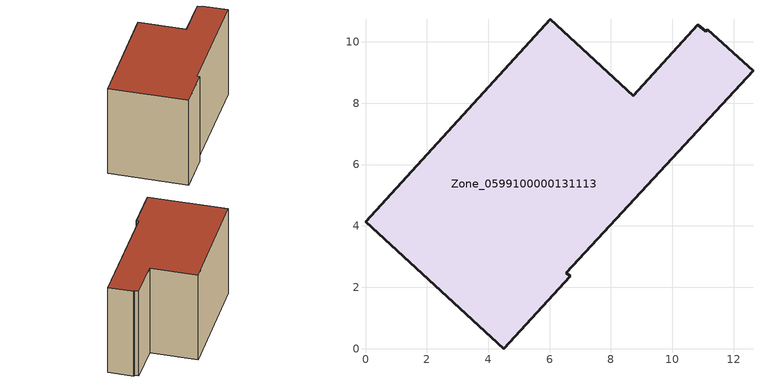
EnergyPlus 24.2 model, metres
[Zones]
Zone_0599100000131113
 floor ground (C_G): 12.63,9.05 6.54,2.47 6.68,2.35 4.51,0 0,4.14 6.02,10.73 8.72,8.25 10.84,10.56 11.09,10.34 11.15,10.4 z0
 wall outside (C_F): 4.51,0 6.68,2.35 6.54,2.47 12.63,9.05 11.15,10.4 11.09,10.34 10.84,10.56 8.72,8.25 6.02,10.73 0,4.14 4.51,0 z0:7.48
 roof outside (C_R): 6.54,2.47 12.63,9.05 11.15,10.4 11.09,10.34 10.84,10.56 8.72,8.25 6.02,10.73 0,4.14 4.51,0 6.68,2.35 z7.48
[BUILDING]
Pand.0599100000131113: North Axis=0; Terrain=City; Loads Convergence Tolerance Value=0.04; Temperature Convergence Tolerance Value=0.4; Solar Distribution=FullExterior; Maximum Number of Warmup Days=25; Minimum Number of Warmup Days=1
[Site:Location]
Rotterdam.The.Hague.AP_ZH_NLD Design_Conditions: Latitude=51.96; Longitude=4.45; Time Zone=1; Elevation=-4.5
[SITE:GROUNDTEMPERATURE:BUILDINGSURFACE]
18, 18, 18, 18, 18, 18, 18, 18, 18, 18, 18, 18
[MATERIAL] Thermal Absorptance=0.9; Solar Absorptance=0.7; Visible Absorptance=0.7
Name | Roughness | Thickness | Conductivity | Density | Specific Heat
G.TI.1975-1991 | MediumSmooth | 0.15 | 0.288461 | 540 | 1210
F.TI.1975-1991 | Rough | 0.3 | 0.230769 | 1920 | 840
R.TI.1975-1991 | MediumRough | 0.2 | 0.153846 | 1500 | 1000
[CONSTRUCTION]
C_G: G.TI.1975-1991
C_F: F.TI.1975-1991
C_R: R.TI.1975-1991
[ZONE]
Zone_0599100000131113: Type=1; Multiplier=1; Ceiling Height=Autocalculate; Volume=Autocalculate; Floor Area=autocalculate; Part of Total Floor Area=Yes
[ZONEINFILTRATION:DESIGNFLOWRATE]
Infil_Zone_0599100000131113: Zone or ZoneList or Space or SpaceList=Zone_0599100000131113; Schedule=AlwaysOn; Design Flow Rate Calculation Method=Flow/Area; Flow Rate per Floor Area=0.003; Constant Term Coefficient=1; Temperature Term Coefficient=0; Velocity Term Coefficient=0; Velocity Squared Term Coefficient=0
[HVACTEMPLATE:ZONE:IDEALLOADSAIRSYSTEM]
Zone_0599100000131113: Maximum Heating Supply Air Temperature=50; Minimum Cooling Supply Air Temperature=13; Maximum Heating Supply Air Humidity Ratio=0.0156; Minimum Cooling Supply Air Humidity Ratio=0.0077; Heating Limit=NoLimit; Cooling Limit=NoLimit; Dehumidification Control Type=ConstantSensibleHeatRatio; Cooling Sensible Heat Ratio=0.7; Dehumidification Setpoint=60; Humidification Control Type=None; Humidification Setpoint=30; Outdoor Air Method=None; Outdoor Air Flow Rate per Person=0.00944; Outdoor Air Flow Rate per Zone Floor Area=0; Outdoor Air Flow Rate per Zone=0; Demand Controlled Ventilation Type=None; Outdoor Air Economizer Type=NoEconomizer; Heat Recovery Type=None; Sensible Heat Recovery Effectiveness=0.7; Latent Heat Recovery Effectiveness=0.65
[ZONECONTROL:THERMOSTAT]
ThermostatControl_Zone_0599100000131113: Zone or ZoneList=Zone_0599100000131113; Control Type Schedule=DualSetpointControlType; Control 1=Thermostat_Zone_0599100000131113; Temperature Difference Between Cutout And Setpoint=0
[THERMOSTATSETPOINT:DUALSETPOINT]
Thermostat_Zone_0599100000131113: Heating Setpoint Temperature Schedule=HeatingSetpoint_Zone_0599100000131113; Cooling Setpoint Temperature Schedule=CoolingSetpoint_Zone_0599100000131113
[SCHEDULE:COMPACT]
HeatingSetpoint_Zone_0599100000131113: Through: 12/31, For: AllDays, Until: 24:00, 21
CoolingSetpoint_Zone_0599100000131113: Through: 12/31, For: AllDays, Until: 24:00, 24
DualSetpointControlType: Through: 12/31, For: AllDays, Until: 24:00, 4
AlwaysOn: Through: 12/31, For: AllDays, Until: 24:00, 1
